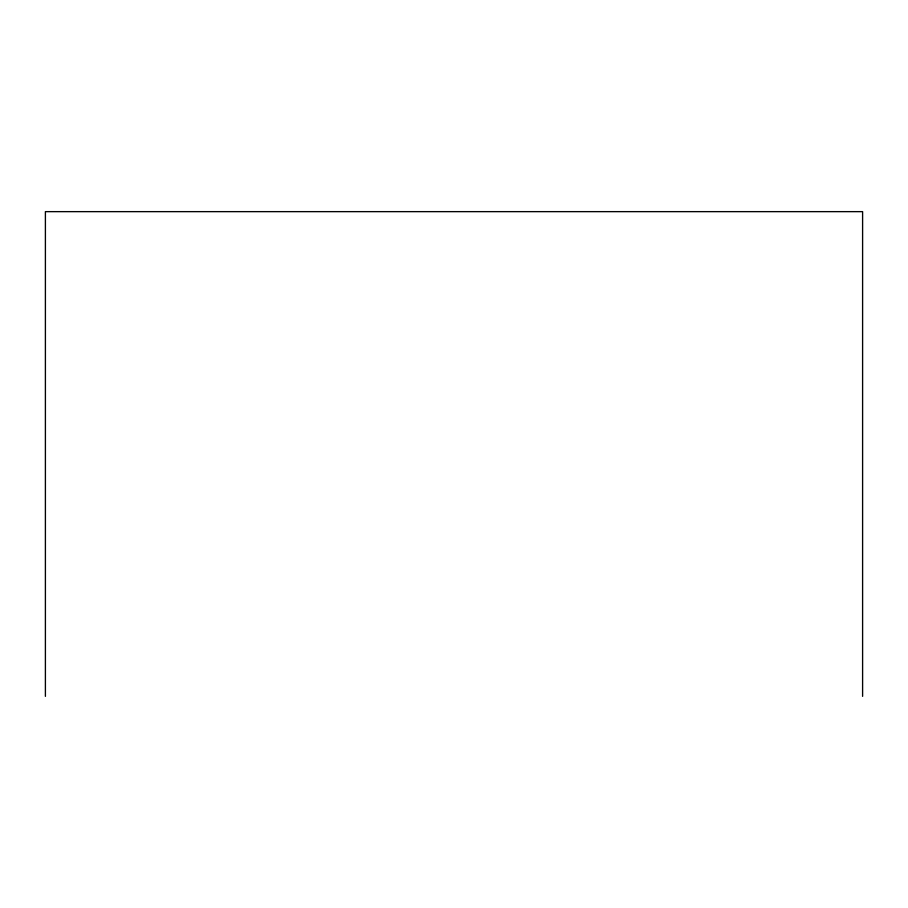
<?xml version="1.0" encoding="UTF-8"?>
<svg xmlns="http://www.w3.org/2000/svg" width="908" height="908" viewBox="0 0 908 908"><rect width="100%" height="100%" fill="white"/><g stroke="black" fill="none" stroke-linecap="round" stroke-linejoin="round"><path stroke-width="1.36" d="M862.6 696.357L862.6 211.643L45.4 211.643L45.4 696.357"/></g></svg>
